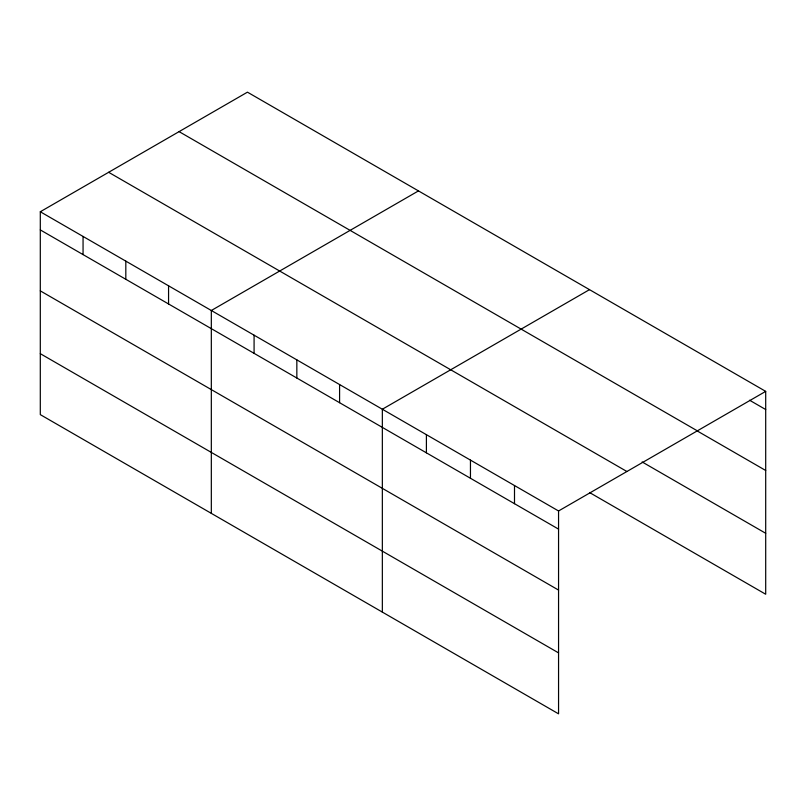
<?xml version="1.0" encoding="UTF-8"?>
<svg xmlns="http://www.w3.org/2000/svg" width="806" height="806" viewBox="0 0 806 806"><rect width="100%" height="100%" fill="white"/><g stroke="black" fill="none" stroke-linecap="round" stroke-linejoin="round"><path stroke-width="1.21" d="M40.3 211.756L558.558 510.974L558.558 713.834L40.3 414.627L40.3 211.756L247.442 92.166L765.7 391.373L765.7 594.244L589.498 492.506M418.465 190.901L211.323 310.501L211.323 513.362M589.498 289.646L382.346 409.236L382.346 612.107M558.558 510.974L765.7 391.373M749.58 400.229L765.7 409.529M179.083 131.63L697.341 430.847M696.938 430.787L765.7 470.482M642.14 461.949L765.7 533.29M108.659 172.293L626.917 471.51M40.3 229.911L558.558 529.129M40.3 290.865L558.558 590.083M40.3 353.673L558.558 652.88M514.5 485.534L514.5 503.69M470.452 460.105L470.452 478.26M426.404 434.676L426.404 452.831M339.588 384.553L339.588 402.708M296.84 359.869L296.84 378.024M254.081 335.185L254.081 353.34M168.565 285.818L168.565 303.973M125.817 261.134L125.817 279.289M83.058 236.44L83.058 254.595"/></g></svg>
